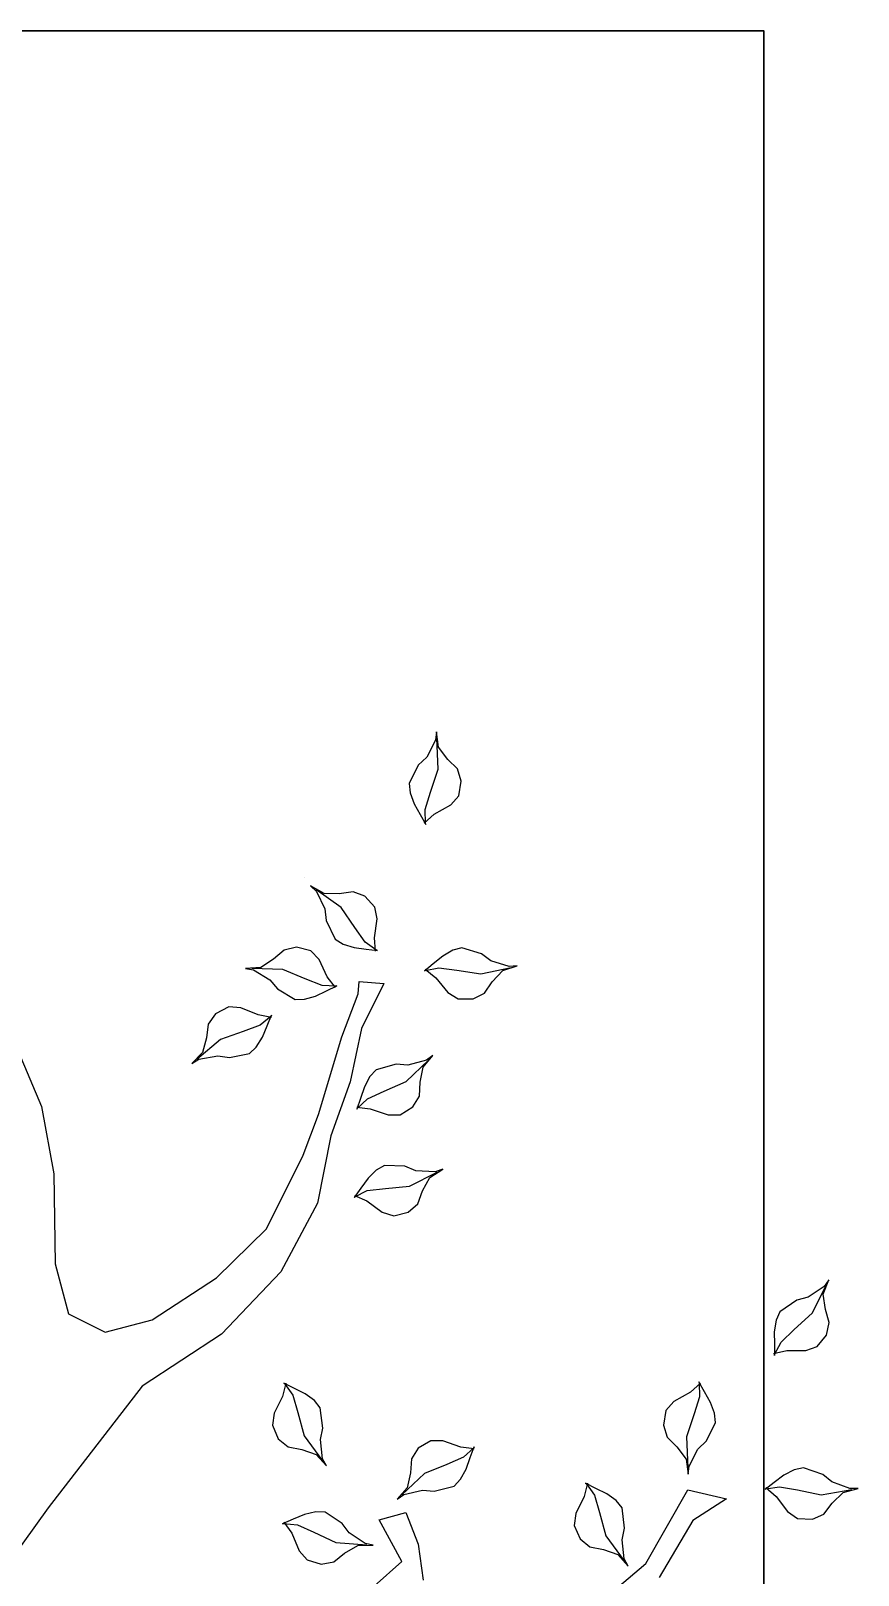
# Model space of a CAD drawing. Header units: metres. Extents: x 78 to 178, y -74 to 157.
# Drawn here: x 127.436 to 127.743, y 77.883 to 78.457 of the extents above; entities that cross this region are included whole.
import ezdxf

# ---------------------------------------------------------------- set-up
doc = ezdxf.new("R2010")
doc.units = ezdxf.units.M
doc.layers.add('Barandal', color=138, linetype='Continuous', lineweight=30)

# ---------------------------------------------------------------- blocks, each defined once
blk = doc.blocks.new('tree21')
at = {"color": 84}
for p, q in [((1452762.3, 400702.4), (1452783.4, 400827.2)), ((1452771.7, 400792.3), (1452788.1, 400852.8)), ((1452788.1, 400852.8), (1452787.3, 400819.4)), ((1452787.3, 400819.4), (1452814.3, 400745.7)), ((1452683.3, 400713.3), (1452728.3, 400747.4)), ((1452728.3, 400747.4), (1452771.7, 400792.3)), ((1452814.3, 400745.7), (1452844.5, 400708.5)), ((1452662.3, 400666.1), (1452683.3, 400713.3)), ((1452781.7, 400605.4), (1452762.3, 400702.4)), ((1452844.5, 400708.5), (1452872.4, 400629.4)), ((1453351.7, 400639.3), (1453367.7, 400685.7)), ((1453367.7, 400685.7), (1453414.5, 400724.1)), ((1453414.5, 400724.1), (1453465, 400735.2)), ((1453465, 400735.2), (1453519.2, 400719.2)), ((1453503.1, 400665.1), (1453616.1, 400722.2)), ((1453519.2, 400719.2), (1453581.1, 400710.9)), ((1453612.1, 400714.5), (1453568.9, 400648.9)), ((1453581.1, 400710.9), (1453639.5, 400733.6)), ((1453639.5, 400733.6), (1453612.1, 400714.5)), ((1452665.3, 400605.6), (1452662.3, 400666.1)), ((1452872.4, 400629.4), (1452863.8, 400592.2)), ((1453351, 400561.8), (1453351.7, 400639.3)), ((1453436.6, 400592), (1453503.1, 400665.1)), ((1453568.9, 400648.9), (1453556.8, 400602.5)), ((1452693.2, 400565.2), (1452665.3, 400605.6)), ((1452755.2, 400518.6), (1452693.2, 400565.2)), ((1452794.8, 400532.5), (1452781.7, 400605.4)), ((1452863.8, 400592.2), (1452842.1, 400550.3)), ((1453338.9, 400507.6), (1453351, 400561.8)), ((1453385.7, 400538.2), (1453436.6, 400592)), ((1453556.8, 400602.5), (1453509.7, 400533.2)), ((1452791.6, 400476.7), (1452755.2, 400518.6)), ((1452811.8, 400510), (1452783.9, 400472.9)), ((1452786.2, 400476), (1452794.8, 400532.5)), ((1452842.1, 400550.3), (1452811.8, 400510)), ((1453331.2, 400511.5), (1453335, 400511.5)), ((1453377.7, 400511.1), (1453331.2, 400511.5)), ((1453335, 400511.5), (1453385.7, 400538.2)), ((1453428.1, 400510.6), (1453377.7, 400511.1)), ((1453474.6, 400518), (1453428.1, 400510.6)), ((1453509.7, 400533.2), (1453474.6, 400518)), ((1452783.9, 400472.9), (1452786.2, 400476)), ((1452981.9, 400233.7), (1453057, 400271.1)), ((1453057, 400271.1), (1453095, 400267.2)), ((1453095, 400267.2), (1453139.2, 400250.8)), ((1453139.2, 400250.8), (1453182.9, 400225.8)), ((1452879, 400163.1), (1452948.7, 400199.1)), ((1452948.7, 400199.1), (1452981.9, 400233.7)), ((1453092, 400184), (1452998.2, 400152.9)), ((1453162.7, 400206.1), (1453092, 400184)), ((1453219.9, 400204.6), (1453162.7, 400206.1)), ((1453218.5, 400209.9), (1453181.4, 400168.6)), ((1453182.9, 400225.8), (1453223.3, 400202.7)), ((1453223.3, 400202.7), (1453219.9, 400204.6)), ((1452845.8, 400159.8), (1452879, 400163.1)), ((1452907.8, 400151.1), (1452845.8, 400159.8)), ((1452998.2, 400152.9), (1452871.7, 400158.3)), ((1452957.7, 400113.5), (1452907.8, 400151.1)), ((1452997.1, 400073.1), (1452957.7, 400113.5)), ((1453181.4, 400168.6), (1453142.8, 400101.3)), ((1453046.6, 400058.1), (1452997.1, 400073.1)), ((1453106.3, 400068.6), (1453046.6, 400058.1)), ((1453142.8, 400101.3), (1453106.3, 400068.6)), ((1452471.1, 399914.2), (1452500.5, 399898.6)), ((1452517.9, 399872.5), (1452471.1, 399914.2)), ((1452594.1, 399823.9), (1452491.9, 399898.6)), ((1452500.5, 399898.6), (1452578.6, 399889.8)), ((1452538.6, 399813.6), (1452517.9, 399872.5)), ((1452578.6, 399889.8), (1452625.4, 399900.2)), ((1452625.4, 399900.2), (1452708.6, 399889.7)), ((1452708.6, 399889.7), (1452738.1, 399865.4)), ((1452738.1, 399865.4), (1452765.8, 399827.2)), ((1452548.9, 399758.1), (1452538.6, 399813.6)), ((1452689.4, 399797.8), (1452594.1, 399823.9)), ((1452760.5, 399777), (1452689.4, 399797.8)), ((1452765.8, 399827.2), (1452788.2, 399782.1)), ((1452581.8, 399718.2), (1452548.9, 399758.1)), ((1452755.2, 399735.3), (1452685.8, 399700.7)), ((1452809, 399749.2), (1452755.2, 399735.3)), ((1452807.3, 399744), (1452760.5, 399777)), ((1452788.2, 399782.1), (1452809, 399740.5)), ((1452809, 399740.5), (1452807.3, 399744)), ((1452637.3, 399693.9), (1452581.8, 399718.2)), ((1452685.8, 399700.7), (1452637.3, 399693.9)), ((1454889, 399313.1), (1454915.7, 399436.9)), ((1454902.4, 399402.6), (1454921.5, 399462.2)), ((1454921.5, 399462.2), (1454919.2, 399428.9)), ((1454919.2, 399428.9), (1454942.9, 399354.1)), ((1454810.5, 399327.7), (1454857, 399359.7)), ((1454857, 399359.7), (1454902.4, 399402.6)), ((1454787.4, 399281.4), (1454810.5, 399327.7)), ((1454903.9, 399215.4), (1454889, 399313.1)), ((1454942.9, 399354.1), (1454971.4, 399315.5)), ((1454971.4, 399315.5), (1454995.6, 399235.2)), ((1452797.6, 399204.6), (1452825.3, 399230.8)), ((1452825.3, 399230.8), (1452866.6, 399253.6)), ((1452866.6, 399253.6), (1452914.2, 399270.3)), ((1452915.9, 399242.1), (1452886.3, 399174.2)), ((1452914.2, 399270.3), (1452958, 399285.7)), ((1452954.4, 399284.4), (1452915.9, 399242.1)), ((1452949.4, 399286.8), (1452956.5, 399231.8)), ((1452958, 399285.7), (1452954.4, 399284.4)), ((1452956.5, 399231.8), (1452982.2, 399158.6)), ((1454787.7, 399220.8), (1454787.4, 399281.4)), ((1454995.6, 399235.2), (1454985.4, 399198.4)), ((1455616.8, 399223.2), (1455676.4, 399233.7)), ((1455676.4, 399233.7), (1455725.9, 399218.7)), ((1452776.8, 399123.4), (1452797.6, 399204.6)), ((1452886.3, 399174.2), (1452848.6, 399082.8)), ((1454813.7, 399179.3), (1454787.7, 399220.8)), ((1454873.5, 399129.9), (1454813.7, 399179.3)), ((1454913.7, 399142), (1454903.9, 399215.4)), ((1454985.4, 399198.4), (1454961.7, 399157.6)), ((1455541.6, 399123.2), (1455580.2, 399190.5)), ((1455580.2, 399190.5), (1455616.8, 399223.2)), ((1455725.9, 399218.7), (1455765.3, 399178.3)), ((1455765.3, 399178.3), (1455815.2, 399140.7)), ((1452781.3, 399075.6), (1452776.8, 399123.4)), ((1452983, 399109.5), (1452952, 399057.5)), ((1452982.2, 399158.6), (1452983, 399109.5)), ((1454003.7, 399075), (1454058.4, 399105.2)), ((1454023, 399022), (1454079.8, 399135.1)), ((1454058.4, 399105.2), (1454091.8, 399158.2)), ((1454091.8, 399158.2), (1454081.3, 399126.5)), ((1454081.3, 399126.5), (1454085.5, 399048.1)), ((1454508, 399077.6), (1454555.9, 399118)), ((1454555.9, 399118), (1454536.2, 399091)), ((1454908, 399086.4), (1454873.5, 399129.9)), ((1454929.7, 399118.7), (1454900.1, 399082.9)), ((1454902.5, 399085.9), (1454913.7, 399142)), ((1454961.7, 399157.6), (1454929.7, 399118.7)), ((1455504.5, 399081.9), (1455541.6, 399123.2)), ((1455560.3, 399085.7), (1455631, 399107.7)), ((1455631, 399107.7), (1455724.8, 399138.9)), ((1455724.8, 399138.9), (1455851.3, 399133.5)), ((1455844.1, 399128.7), (1455774.3, 399092.7)), ((1455815.2, 399140.7), (1455877.2, 399132)), ((1455877.2, 399132), (1455844.1, 399128.7)), ((1452848.6, 399082.8), (1452761.9, 398990.7)), ((1452762.9, 398999.3), (1452781.3, 399075.6)), ((1452952, 399057.5), (1452908.3, 399029.8)), ((1453916.7, 399016.7), (1453950.7, 399055.7)), ((1453950.7, 399055.7), (1454003.7, 399075)), ((1454085.5, 399048.1), (1454103.4, 399003.6)), ((1454346.2, 399036.1), (1454390.3, 399063)), ((1454390.3, 399063), (1454446.7, 399065.4)), ((1454446.7, 399065.4), (1454508, 399077.6)), ((1454449.1, 399009), (1454537.4, 399099.6)), ((1454536.2, 399091), (1454516.5, 399015)), ((1454900.1, 399082.9), (1454902.5, 399085.9)), ((1455499.7, 399089.1), (1455503.1, 399087.2)), ((1455540.1, 399066), (1455499.7, 399089.1)), ((1455503.1, 399087.2), (1455560.3, 399085.7)), ((1455583.8, 399040.9), (1455540.1, 399066)), ((1455628, 399024.5), (1455583.8, 399040.9)), ((1455741.1, 399058.1), (1455666, 399020.7)), ((1455774.3, 399092.7), (1455741.1, 399058.1)), ((1452790.9, 399013.2), (1452743.8, 398972)), ((1452743.8, 398972), (1452762.9, 398999.3)), ((1452852, 399026.5), (1452790.9, 399013.2)), ((1452908.3, 399029.8), (1452852, 399026.5)), ((1453901.8, 398958), (1453916.7, 399016.7)), ((1454013, 398923.7), (1454023, 399022)), ((1454103.4, 399003.6), (1454106.7, 398919.8)), ((1454314.2, 398984.6), (1454346.2, 399036.1)), ((1454314.2, 398935.6), (1454314.2, 398984.6)), ((1454409.8, 398918.3), (1454449.1, 399009)), ((1454516.5, 399015), (1454520.1, 398967.2)), ((1455666, 399020.7), (1455628, 399024.5)), ((1453916.6, 398911.2), (1453901.8, 398958)), ((1454004.1, 398850.1), (1454013, 398923.7)), ((1454106.7, 398919.8), (1454087.6, 398886.8)), ((1454338.6, 398862), (1454314.2, 398935.6)), ((1454379.1, 398850.9), (1454409.8, 398918.3)), ((1454520.1, 398967.2), (1454498, 398886.3)), ((1452554.5, 398811.4), (1452555.7, 398874)), ((1452555.7, 398874), (1452563, 398841.4)), ((1453962.2, 398848.5), (1453916.6, 398911.2)), ((1454054.5, 398853.2), (1454013.7, 398823.6)), ((1454087.6, 398886.8), (1454054.5, 398853.2)), ((1454344.7, 398806.8), (1454338.6, 398862)), ((1454339.8, 398809.2), (1454379.1, 398850.9)), ((1454469.8, 398860.6), (1454428.1, 398838.6)), ((1454498, 398886.3), (1454469.8, 398860.6)), ((1454981.4, 398883.9), (1455036.8, 398879.7)), ((1454984.2, 398892.1), (1454984.7, 398888.3)), ((1454990.5, 398846), (1454984.2, 398892.1)), ((1454984.7, 398888.3), (1455018.4, 398842)), ((1455036.8, 398879.7), (1455113.6, 398890.1)), ((1455113.6, 398890.1), (1455161.8, 398881)), ((1455161.8, 398881), (1455206.5, 398840.1)), ((1452523.3, 398757.2), (1452554.5, 398811.4)), ((1452567.3, 398721.8), (1452557.4, 398848)), ((1452563, 398841.4), (1452607.2, 398776.5)), ((1453984.6, 398797.7), (1453962.2, 398848.5)), ((1454013.7, 398823.6), (1453976.1, 398796.3)), ((1453976.1, 398796.3), (1453979.2, 398798.6)), ((1453979.2, 398798.6), (1454004.1, 398850.1)), ((1454380.3, 398822.7), (1454336.1, 398808)), ((1454336.1, 398808), (1454339.8, 398809.2)), ((1454428.1, 398838.6), (1454380.3, 398822.7)), ((1454997.2, 398796.1), (1454990.5, 398846)), ((1455011.2, 398751), (1454997.2, 398796.1)), ((1455018.4, 398842), (1455079, 398799.4)), ((1455079, 398799.4), (1455160.8, 398744)), ((1455206.5, 398840.1), (1455224.8, 398791.8)), ((1455224.8, 398791.8), (1455216.7, 398735.9)), ((1452487.9, 398713.3), (1452523.3, 398757.2)), ((1452607.2, 398776.5), (1452645.5, 398747.7)), ((1452645.5, 398747.7), (1452691.7, 398677.7)), ((1454820.4, 398684.1), (1454840.5, 398726.1)), ((1454840.5, 398726.1), (1454838.8, 398722.6)), ((1455031.2, 398718.6), (1455011.2, 398751)), ((1455160.8, 398744), (1455233.6, 398640.4)), ((1455216.7, 398735.9), (1455217.4, 398673.4)), ((1452479, 398662.3), (1452487.9, 398713.3)), ((1452496.6, 398604.4), (1452479, 398662.3)), ((1452609.5, 398632.5), (1452567.3, 398721.8)), ((1452691.7, 398677.7), (1452692.5, 398639.5)), ((1452879.9, 398682.9), (1452909.4, 398667.3)), ((1452926.7, 398641.3), (1452879.9, 398682.9)), ((1453002.9, 398592.6), (1452900.7, 398667.3)), ((1452909.4, 398667.3), (1452987.4, 398658.5)), ((1452987.4, 398658.5), (1453034.3, 398668.9)), ((1453034.3, 398668.9), (1453117.5, 398658.4)), ((1454798.7, 398638.7), (1454820.4, 398684.1)), ((1454833.6, 398720.8), (1454877.6, 398686.9)), ((1454838.8, 398722.6), (1454841.6, 398665.4)), ((1454841.6, 398665.4), (1454868.8, 398596.6)), ((1454877.6, 398686.9), (1454947.6, 398653.4)), ((1455106.7, 398681.9), (1455031.2, 398718.6)), ((1455154.3, 398676.6), (1455106.7, 398681.9)), ((1455225.4, 398643.2), (1455154.3, 398676.6)), ((1455217.4, 398673.4), (1455248.3, 398618.9)), ((1452533.5, 398572), (1452496.6, 398604.4)), ((1452639.9, 398564.9), (1452609.5, 398632.5)), ((1452692.5, 398639.5), (1452681.5, 398593.7)), ((1452947.4, 398582.3), (1452926.7, 398641.3)), ((1453117.5, 398658.4), (1453146.9, 398634.1)), ((1453146.9, 398634.1), (1453174.6, 398596)), ((1454785.6, 398593.4), (1454798.7, 398638.7)), ((1454947.6, 398653.4), (1454982.9, 398619.4)), ((1454982.9, 398619.4), (1454997.8, 398560.7)), ((1455248.3, 398618.9), (1455225.4, 398643.2)), ((1452604.9, 398541.8), (1452533.5, 398572)), ((1452650.4, 398510), (1452604.9, 398541.8)), ((1452645.3, 398508), (1452639.9, 398564.9)), ((1452661.9, 398547.2), (1452643.8, 398504.4)), ((1452681.5, 398593.7), (1452661.9, 398547.2)), ((1452957.8, 398526.8), (1452947.4, 398582.3)), ((1453098.3, 398566.6), (1453002.9, 398592.6)), ((1453169.4, 398545.7), (1453098.3, 398566.6)), ((1453216.1, 398512.7), (1453169.4, 398545.7)), ((1453174.6, 398596), (1453197.1, 398550.9)), ((1453197.1, 398550.9), (1453217.9, 398509.2)), ((1454784.6, 398555.2), (1454785.6, 398593.4)), ((1454827.5, 398483.1), (1454784.6, 398555.2)), ((1454868.8, 398596.6), (1454906.8, 398505.3)), ((1454997.8, 398560.7), (1454986.5, 398510.2)), ((1455282.9, 398591.8), (1455282.9, 398591.8)), ((1452643.8, 398504.4), (1452645.3, 398508)), ((1452990.7, 398486.9), (1452957.8, 398526.8)), ((1453046.1, 398462.6), (1452990.7, 398486.9)), ((1453164.1, 398504.1), (1453094.7, 398469.5)), ((1453217.9, 398517.9), (1453164.1, 398504.1)), ((1453217.9, 398509.2), (1453216.1, 398512.7)), ((1454864.4, 398452.6), (1454827.5, 398483.1)), ((1454906.8, 398505.3), (1454910.8, 398378.8)), ((1454986.5, 398510.2), (1454949.1, 398467.9)), ((1453094.7, 398469.5), (1453046.1, 398462.6)), ((1454590.6, 398397.2), (1454630.7, 398422.1)), ((1454630.7, 398422.1), (1454677.2, 398441.3)), ((1454680.4, 398413.3), (1454654.5, 398343.9)), ((1454677.2, 398441.3), (1454720.2, 398459.1)), ((1454716.7, 398457.6), (1454680.4, 398413.3)), ((1454711.6, 398459.7), (1454721.5, 398405.1)), ((1454720.2, 398459.1), (1454716.7, 398457.6)), ((1454905.5, 398385.7), (1454864.4, 398452.6)), ((1454915.4, 398415.3), (1454911.3, 398352.8)), ((1454949.1, 398467.9), (1454915.4, 398415.3)), ((1454547.9, 398287.3), (1454564.3, 398369.6)), ((1454564.3, 398369.6), (1454590.6, 398397.2)), ((1454721.5, 398405.1), (1454751.1, 398333.4)), ((1454911.3, 398352.8), (1454905.5, 398385.7)), ((1454554.9, 398239.8), (1454547.9, 398287.3)), ((1454654.5, 398343.9), (1454621.7, 398250.6)), ((1454754.5, 398284.4), (1454726.3, 398230.9)), ((1454751.1, 398333.4), (1454754.5, 398284.4)), ((1454621.7, 398250.6), (1454540, 398154)), ((1454540.6, 398162.6), (1454554.9, 398239.8)), ((1454726.3, 398230.9), (1454684.2, 398200.9)), ((1454567.8, 398178.1), (1454522.9, 398134.4)), ((1454522.9, 398134.4), (1454540.6, 398162.6)), ((1454628.1, 398194.5), (1454567.8, 398178.1)), ((1454684.2, 398200.9), (1454628.1, 398194.5))]:
    blk.add_line(p, q, dxfattribs=at)
at = {"color": 38}
for p, q in [((1452745.1, 400316.3), (1452657.4, 400178.8)), ((1452782.5, 400157.8), (1452745.1, 400316.3)), ((1452657.4, 400178.8), (1452423.7, 400041.4)), ((1452482, 399987.2), (1452782.5, 400157.8)), ((1452344.1, 399824.7), (1452482, 399987.2)), ((1452560.1, 399057.2), (1452414.1, 399078.2)), ((1452689.3, 399007.1), (1452560.1, 399057.2)), ((1452388.8, 398878.1), (1452489.1, 398990.6)), ((1452489.1, 398990.6), (1452660, 398898.7)), ((1452660, 398898.7), (1452689.3, 399007.1)), ((1454849.6, 398917.5), (1454666, 398825.9)), ((1454857.8, 398817.4), (1454849.6, 398917.5)), ((1454666, 398825.9), (1454449, 398780.2)), ((1454632.5, 398746.7), (1454807.7, 398813.2)), ((1454807.7, 398813.2), (1454857.8, 398817.4)), ((1454449, 398780.2), (1454227.9, 398701.2)), ((1454315.4, 398651.1), (1454632.5, 398746.7)), ((1454227.9, 398701.2), (1453952.5, 398647.3)), ((1453952.5, 398647.3), (1453672.9, 398497.4)), ((1454148.5, 398588.7), (1454315.4, 398651.1)), ((1453848, 398438.9), (1454148.5, 398588.7)), ((1453672.9, 398497.4), (1453418.2, 398255.8)), ((1453647.6, 398234.8), (1453848, 398438.9)), ((1453418.2, 398255.8), (1453205.1, 397930.8)), ((1453476.3, 397972.2), (1453647.6, 398234.8)), ((1453426, 397780.5), (1453476.3, 397972.2)), ((1453205.1, 397930.8), (1452708.3, 397547.6)), ((1453500.9, 397630.3), (1453426, 397780.5)), ((1453705.2, 397575.9), (1453500.9, 397630.3)), ((1452708.3, 397547.6), (1452378.6, 397310.3)), ((1454072.2, 397571.4), (1453705.2, 397575.9)), ((1454347.4, 397521.1), (1454072.2, 397571.4)), ((1455047.7, 397224.3), (1454347.4, 397521.1))]:
    blk.add_line(p, q, dxfattribs=at)

msp = doc.modelspace()

# ---------------------------------------------------------------- linework, layer by layer
at = {"layer": 'Barandal'}
msp.add_lwpolyline([(127.70784, 75.66894), (127.70784, 78.45657), (127.10784, 78.45657), (127.10784, 75.66894)], close=True, dxfattribs=at)

# ---------------------------------------------------------------- block references
at = {"xscale": -9.094488526425677e-05, "yscale": 9.094488526425677e-05, "zscale": 9.094488526425677e-05, "rotation": 270}
msp.add_blockref('tree21', (91.28728, -54.20837), dxfattribs=at)

doc.saveas('drawing.dxf')
